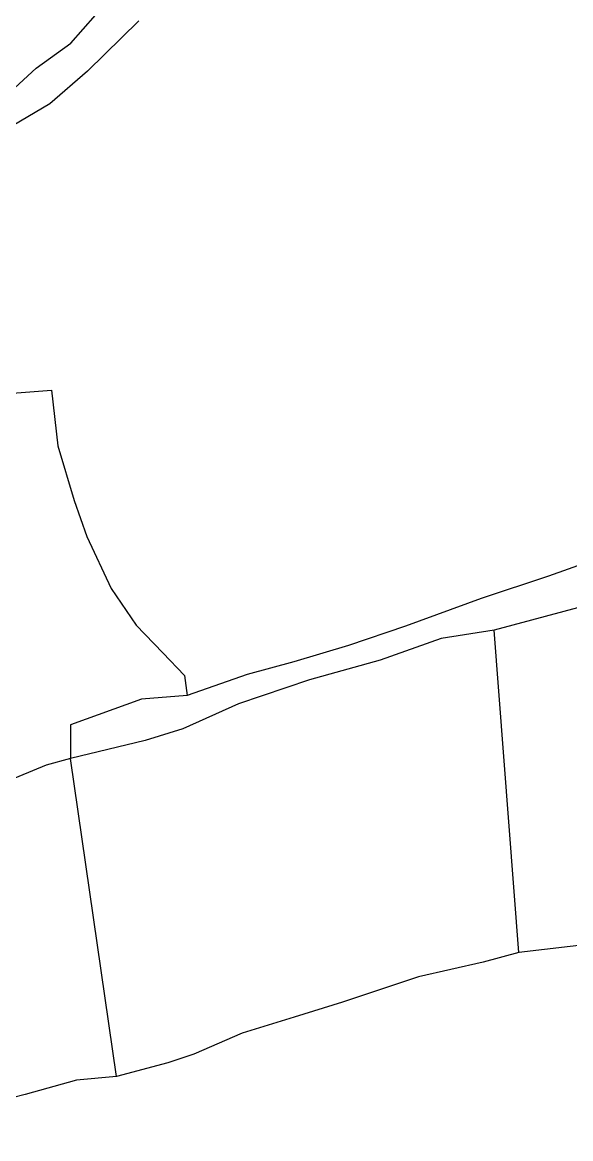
# Model space of a CAD drawing. Header units: millimetres. Extents: x 1569 to 1795, y 1299 to 1437.
# Drawn here: x 1604.41 to 1618.51, y 1354.74 to 1383.48 of the extents above; entities that cross this region are included whole.
import ezdxf

# ---------------------------------------------------------------- set-up
doc = ezdxf.new("R2010")
doc.units = ezdxf.units.MM
doc.layers.add('2', color=7, linetype='Continuous')

msp = doc.modelspace()

# ---------------------------------------------------------------- linework, layer by layer
at = {"layer": '2', "color": 1, "linetype": 'Continuous'}
for p, q in [((1618.815, 1368.442), (1616.55, 1367.828)), ((1617.183, 1359.537), (1616.55, 1367.828)), ((1606.838, 1356.341), (1605.655, 1364.529)), ((1619.634, 1359.818), (1617.183, 1359.537))]:
    msp.add_line(p, q, dxfattribs=at)
for points in [[(1604.218, 1381.795), (1604.766, 1382.299), (1605.663, 1382.938), (1606.293, 1383.659), (1607.354, 1384.783), (1608.035, 1385.338), (1608.999, 1386.128)], [(1607.412, 1383.515), (1606.085, 1382.223), (1605.122, 1381.383), (1603.991, 1380.709)], [(1641.419, 1381.103), (1639.126, 1379.521), (1638.461, 1379.034), (1637.548, 1378.311), (1636.036, 1377.134), (1634.705, 1376.492), (1632.908, 1375.598), (1631.576, 1374.989), (1631.243, 1374.937), (1629.412, 1374.143), (1627.515, 1373.147), (1625.102, 1372.116), (1622.988, 1371.169), (1620.907, 1370.256), (1619.458, 1369.764), (1617.943, 1369.221), (1616.211, 1368.644), (1614.263, 1367.932), (1612.797, 1367.44), (1611.398, 1367.015), (1610.198, 1366.691), (1608.649, 1366.148)], [(1597.893, 1373.448), (1605.165, 1374.006), (1605.324, 1372.572), (1605.749, 1371.172), (1606.072, 1370.239), (1606.697, 1368.908), (1607.337, 1367.96), (1608.025, 1367.246), (1608.58, 1366.665), (1608.649, 1366.148)], [(1616.55, 1367.828), (1615.182, 1367.62), (1613.617, 1367.061), (1611.801, 1366.55), (1609.969, 1365.939), (1608.538, 1365.296), (1607.572, 1364.991), (1605.655, 1364.529)], [(1608.649, 1366.148), (1607.482, 1366.058), (1605.65, 1365.397), (1605.655, 1364.529)], [(1605.655, 1364.529), (1605.022, 1364.359), (1603.257, 1363.631), (1601.858, 1363.256), (1600.508, 1362.965), (1599.258, 1362.707), (1598.425, 1362.402), (1597.876, 1362.216)], [(1617.183, 1359.537), (1616.266, 1359.282), (1614.6, 1358.905), (1612.651, 1358.26), (1611.402, 1357.869), (1610.069, 1357.461), (1608.821, 1356.92), (1608.154, 1356.699), (1606.838, 1356.341)], [(1606.838, 1356.341), (1605.804, 1356.252), (1604.488, 1355.877), (1603.138, 1355.536), (1601.788, 1355.345), (1600.736, 1355.406), (1599.418, 1355.281), (1598.434, 1355.192), (1597.45, 1355.087), (1596.666, 1355.066), (1595.65, 1354.743)]]:
    msp.add_lwpolyline(points, dxfattribs=at)

doc.saveas('drawing.dxf')
